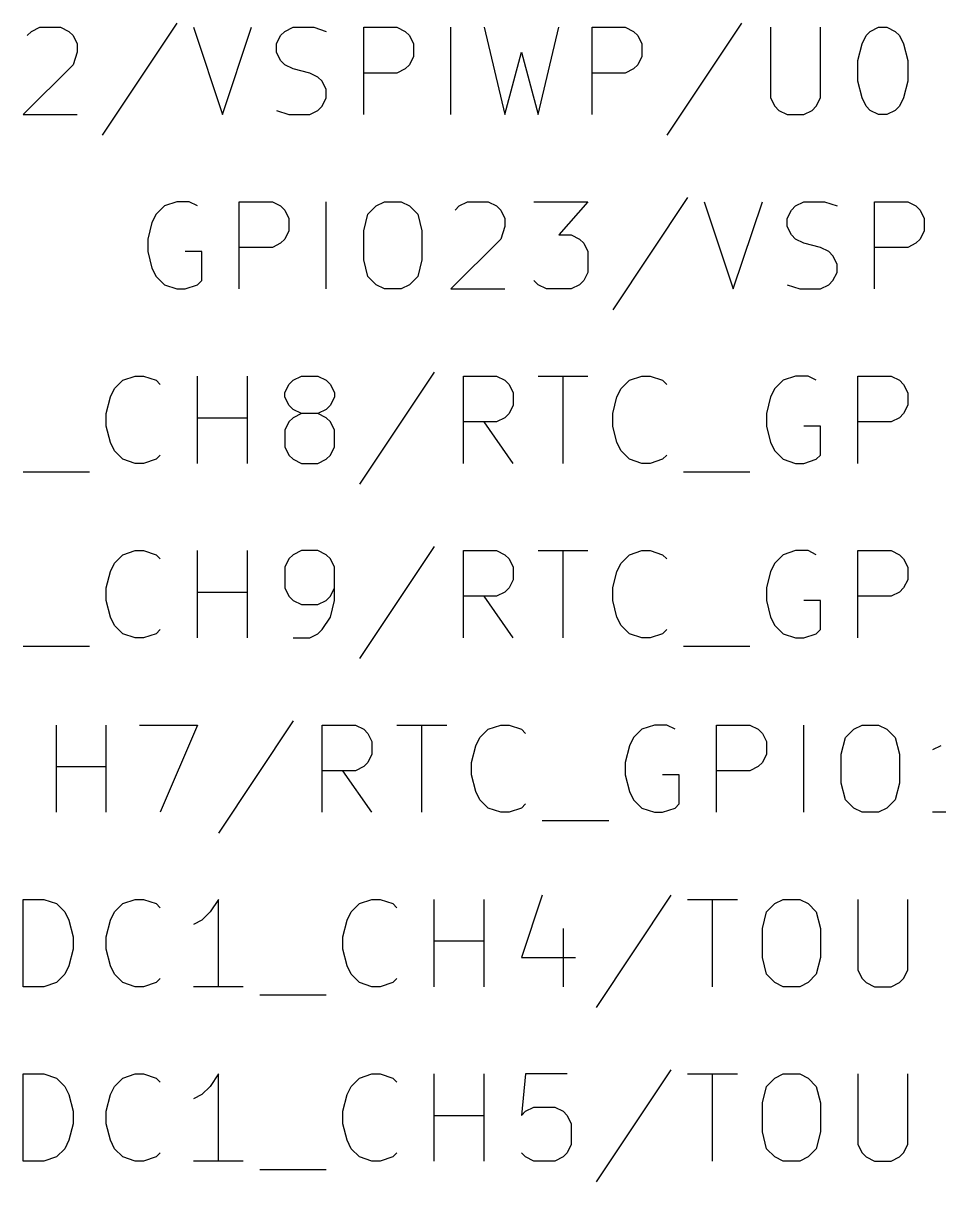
# Model space of a CAD drawing. Extents: x 0.4 to 16.1, y -11.3 to -0.4.
# Drawn here: x 6.589 to 7.114, y -10.034 to -9.37 of the extents above; entities that cross this region are included whole.
import ezdxf

# ---------------------------------------------------------------- set-up
doc = ezdxf.new("R2010")
doc.units = 0
doc.header["$MEASUREMENT"] = 0
doc.layers.add('CYAN2', color=4, linetype='CONTINUOUS')

msp = doc.modelspace()

# ---------------------------------------------------------------- linework, layer by layer
at = {"layer": 'CYAN2', "linetype": 'CONTINUOUS'}
for p, q in [((6.59333, -9.375), (6.59809, -9.37262)), ((6.59809, -9.37262), (6.61, -9.37262)), ((6.61, -9.37262), (6.61476, -9.375)), ((6.67666, -9.37024), (6.63381, -9.43452)), ((6.68619, -9.37262), (6.70285, -9.42262)), ((6.70285, -9.42262), (6.71952, -9.37262)), ((6.73857, -9.375), (6.74333, -9.37262)), ((6.74333, -9.37262), (6.75523, -9.37262)), ((6.75523, -9.37262), (6.76238, -9.375)), ((6.78381, -9.42262), (6.78381, -9.37262)), ((6.78381, -9.37262), (6.80285, -9.37262)), ((6.80285, -9.37262), (6.80761, -9.375)), ((6.83381, -9.42262), (6.83381, -9.37262)), ((6.85285, -9.37262), (6.86476, -9.42262)), ((6.88381, -9.42262), (6.89571, -9.37262)), ((6.91476, -9.42262), (6.91476, -9.37262)), ((6.91476, -9.37262), (6.93381, -9.37262)), ((6.93381, -9.37262), (6.93857, -9.375)), ((7.00047, -9.37024), (6.95761, -9.43452)), ((7.01714, -9.37262), (7.01714, -9.41309)), ((7.04571, -9.41309), (7.04571, -9.37262)), ((7.07428, -9.375), (7.07904, -9.37262)), ((7.07904, -9.37262), (7.08381, -9.37262)), ((7.08381, -9.37262), (7.08857, -9.375)), ((6.59095, -9.37738), (6.59333, -9.375)), ((6.61476, -9.375), (6.61714, -9.37738)), ((6.61714, -9.37738), (6.61952, -9.38214)), ((6.73381, -9.38214), (6.73619, -9.37738)), ((6.73619, -9.37738), (6.73857, -9.375)), ((6.80761, -9.375), (6.81, -9.37738)), ((6.81, -9.37738), (6.81238, -9.38214)), ((6.93857, -9.375), (6.94095, -9.37738)), ((6.94095, -9.37738), (6.94333, -9.38214)), ((7.06952, -9.38214), (7.0719, -9.37738)), ((7.0719, -9.37738), (7.07428, -9.375)), ((7.08857, -9.375), (7.09095, -9.37738)), ((7.09095, -9.37738), (7.09333, -9.38214)), ((6.61952, -9.38214), (6.61952, -9.3869)), ((6.73381, -9.3869), (6.73381, -9.38214)), ((6.81238, -9.38214), (6.81238, -9.38928)), ((6.94333, -9.38214), (6.94333, -9.38928)), ((7.06714, -9.39167), (7.06952, -9.38214)), ((7.09333, -9.38214), (7.09571, -9.39167)), ((6.61952, -9.3869), (6.61714, -9.39405)), ((6.73619, -9.39167), (6.73381, -9.3869)), ((6.73857, -9.39405), (6.73619, -9.39167)), ((6.81238, -9.38928), (6.81, -9.39405)), ((6.86476, -9.42262), (6.87428, -9.3869)), ((6.87428, -9.3869), (6.88381, -9.42262)), ((6.94333, -9.38928), (6.94095, -9.39405)), ((7.06714, -9.40357), (7.06714, -9.39167)), ((7.09571, -9.39167), (7.09571, -9.40357)), ((6.61714, -9.39405), (6.58857, -9.42262)), ((6.74333, -9.39643), (6.73857, -9.39405)), ((6.75285, -9.39881), (6.74333, -9.39643)), ((6.75761, -9.40119), (6.75285, -9.39881)), ((6.80285, -9.39881), (6.78381, -9.39881)), ((6.80761, -9.39643), (6.80285, -9.39881)), ((6.81, -9.39405), (6.80761, -9.39643)), ((6.93381, -9.39881), (6.91476, -9.39881)), ((6.93857, -9.39643), (6.93381, -9.39881)), ((6.94095, -9.39405), (6.93857, -9.39643)), ((6.76, -9.40357), (6.75761, -9.40119)), ((6.76238, -9.40833), (6.76, -9.40357)), ((7.06952, -9.41309), (7.06714, -9.40357)), ((7.09571, -9.40357), (7.09333, -9.41309)), ((6.76238, -9.41309), (6.76238, -9.40833)), ((6.75761, -9.42024), (6.76, -9.41785)), ((6.76, -9.41785), (6.76238, -9.41309)), ((7.01714, -9.41309), (7.01952, -9.41785)), ((7.01952, -9.41785), (7.0219, -9.42024)), ((7.04095, -9.42024), (7.04333, -9.41785)), ((7.04333, -9.41785), (7.04571, -9.41309)), ((7.0719, -9.41785), (7.06952, -9.41309)), ((7.07428, -9.42024), (7.0719, -9.41785)), ((7.09095, -9.41785), (7.08857, -9.42024)), ((7.09333, -9.41309), (7.09095, -9.41785)), ((6.58857, -9.42262), (6.61952, -9.42262)), ((6.73381, -9.42024), (6.74095, -9.42262)), ((6.74095, -9.42262), (6.75285, -9.42262)), ((6.75285, -9.42262), (6.75761, -9.42024)), ((7.0219, -9.42024), (7.02666, -9.42262)), ((7.02666, -9.42262), (7.03619, -9.42262)), ((7.03619, -9.42262), (7.04095, -9.42024)), ((7.07904, -9.42262), (7.07428, -9.42024)), ((7.08381, -9.42262), (7.07904, -9.42262)), ((7.08857, -9.42024), (7.08381, -9.42262)), ((6.96952, -9.47024), (6.92666, -9.53452)), ((6.66952, -9.475), (6.66476, -9.47976)), ((6.67666, -9.47262), (6.66952, -9.475)), ((6.68381, -9.47262), (6.67666, -9.47262)), ((6.68857, -9.475), (6.68381, -9.47262)), ((6.71238, -9.52262), (6.71238, -9.47262)), ((6.71238, -9.47262), (6.73143, -9.47262)), ((6.73143, -9.47262), (6.73619, -9.475)), ((6.73619, -9.475), (6.73857, -9.47738)), ((6.73857, -9.47738), (6.74095, -9.48214)), ((6.76238, -9.52262), (6.76238, -9.47262)), ((6.78619, -9.47976), (6.79095, -9.475)), ((6.79095, -9.475), (6.79571, -9.47262)), ((6.79571, -9.47262), (6.80523, -9.47262)), ((6.80523, -9.47262), (6.81, -9.475)), ((6.81, -9.475), (6.81476, -9.47976)), ((6.83619, -9.47738), (6.83857, -9.475)), ((6.83857, -9.475), (6.84333, -9.47262)), ((6.84333, -9.47262), (6.85523, -9.47262)), ((6.85523, -9.47262), (6.86, -9.475)), ((6.86, -9.475), (6.86238, -9.47738)), ((6.86238, -9.47738), (6.86476, -9.48214)), ((6.88143, -9.47262), (6.91238, -9.47262)), ((6.91238, -9.47262), (6.89571, -9.49167)), ((6.97904, -9.47262), (6.99571, -9.52262)), ((6.99571, -9.52262), (7.01238, -9.47262)), ((7.02666, -9.48214), (7.02904, -9.47738)), ((7.02904, -9.47738), (7.03143, -9.475)), ((7.03143, -9.475), (7.03619, -9.47262)), ((7.03619, -9.47262), (7.04809, -9.47262)), ((7.04809, -9.47262), (7.05523, -9.475)), ((7.07666, -9.52262), (7.07666, -9.47262)), ((7.07666, -9.47262), (7.09571, -9.47262)), ((7.09571, -9.47262), (7.10047, -9.475)), ((7.10047, -9.475), (7.10285, -9.47738)), ((7.10285, -9.47738), (7.10523, -9.48214)), ((6.66238, -9.48452), (6.66, -9.49405)), ((6.66476, -9.47976), (6.66238, -9.48452)), ((6.74095, -9.48214), (6.74095, -9.48928)), ((6.78381, -9.48928), (6.78619, -9.47976)), ((6.81476, -9.47976), (6.81714, -9.48928)), ((6.86476, -9.48214), (6.86476, -9.4869)), ((7.02666, -9.4869), (7.02666, -9.48214)), ((7.10523, -9.48214), (7.10523, -9.48928)), ((6.74095, -9.48928), (6.73857, -9.49405)), ((6.78381, -9.50595), (6.78381, -9.48928)), ((6.81714, -9.48928), (6.81714, -9.50595)), ((6.86476, -9.4869), (6.86238, -9.49405)), ((6.89571, -9.49167), (6.90285, -9.49167)), ((6.90285, -9.49167), (6.90761, -9.49405)), ((7.02904, -9.49167), (7.02666, -9.4869)), ((7.03143, -9.49405), (7.02904, -9.49167)), ((7.10523, -9.48928), (7.10285, -9.49405)), ((6.66, -9.49405), (6.66, -9.50119)), ((6.73143, -9.49881), (6.71238, -9.49881)), ((6.73619, -9.49643), (6.73143, -9.49881)), ((6.73857, -9.49405), (6.73619, -9.49643)), ((6.86238, -9.49405), (6.83381, -9.52262)), ((6.90761, -9.49405), (6.91, -9.49643)), ((6.91, -9.49643), (6.91238, -9.50119)), ((7.03619, -9.49643), (7.03143, -9.49405)), ((7.04571, -9.49881), (7.03619, -9.49643)), ((7.05047, -9.50119), (7.04571, -9.49881)), ((7.09571, -9.49881), (7.07666, -9.49881)), ((7.10047, -9.49643), (7.09571, -9.49881)), ((7.10285, -9.49405), (7.10047, -9.49643)), ((6.66, -9.50119), (6.66238, -9.51071)), ((6.69095, -9.50119), (6.68143, -9.50119)), ((6.69095, -9.51785), (6.69095, -9.50119)), ((6.91238, -9.50119), (6.91238, -9.51309)), ((7.05285, -9.50357), (7.05047, -9.50119)), ((7.05523, -9.50833), (7.05285, -9.50357)), ((6.66238, -9.51071), (6.66476, -9.51547)), ((6.78619, -9.51547), (6.78381, -9.50595)), ((6.81714, -9.50595), (6.81476, -9.51547)), ((7.05523, -9.51309), (7.05523, -9.50833)), ((6.66476, -9.51547), (6.66952, -9.52024)), ((6.68857, -9.52024), (6.69095, -9.51785)), ((6.79095, -9.52024), (6.78619, -9.51547)), ((6.81476, -9.51547), (6.81, -9.52024)), ((6.88381, -9.52024), (6.88143, -9.51785)), ((6.91, -9.51785), (6.90761, -9.52024)), ((6.91238, -9.51309), (6.91, -9.51785)), ((7.05047, -9.52024), (7.05285, -9.51785)), ((7.05285, -9.51785), (7.05523, -9.51309)), ((6.66952, -9.52024), (6.67666, -9.52262)), ((6.67666, -9.52262), (6.68143, -9.52262)), ((6.68143, -9.52262), (6.68857, -9.52024)), ((6.79571, -9.52262), (6.79095, -9.52024)), ((6.80523, -9.52262), (6.79571, -9.52262)), ((6.81, -9.52024), (6.80523, -9.52262)), ((6.83381, -9.52262), (6.86476, -9.52262)), ((6.88857, -9.52262), (6.88381, -9.52024)), ((6.90285, -9.52262), (6.88857, -9.52262)), ((6.90761, -9.52024), (6.90285, -9.52262)), ((7.02666, -9.52024), (7.03381, -9.52262)), ((7.03381, -9.52262), (7.04571, -9.52262)), ((7.04571, -9.52262), (7.05047, -9.52024)), ((6.82428, -9.57024), (6.78143, -9.63452)), ((6.64095, -9.57976), (6.64571, -9.575)), ((6.64571, -9.575), (6.65285, -9.57262)), ((6.65285, -9.57262), (6.65761, -9.57262)), ((6.65761, -9.57262), (6.66476, -9.575)), ((6.66476, -9.575), (6.66714, -9.57738)), ((6.68857, -9.62262), (6.68857, -9.57262)), ((6.71714, -9.62262), (6.71714, -9.57262)), ((6.73857, -9.58214), (6.74095, -9.57738)), ((6.74095, -9.57738), (6.74333, -9.575)), ((6.74333, -9.575), (6.74809, -9.57262)), ((6.74809, -9.57262), (6.75761, -9.57262)), ((6.75761, -9.57262), (6.76238, -9.575)), ((6.76238, -9.575), (6.76476, -9.57738)), ((6.76476, -9.57738), (6.76714, -9.58214)), ((6.84095, -9.62262), (6.84095, -9.57262)), ((6.84095, -9.57262), (6.86, -9.57262)), ((6.86, -9.57262), (6.86476, -9.575)), ((6.86476, -9.575), (6.86714, -9.57738)), ((6.86714, -9.57738), (6.86952, -9.58214)), ((6.88381, -9.57262), (6.91238, -9.57262)), ((6.89809, -9.62262), (6.89809, -9.57262)), ((6.93143, -9.57976), (6.93619, -9.575)), ((6.93619, -9.575), (6.94333, -9.57262)), ((6.94333, -9.57262), (6.94809, -9.57262)), ((6.94809, -9.57262), (6.95523, -9.575)), ((6.95523, -9.575), (6.95761, -9.57738)), ((7.02428, -9.575), (7.01952, -9.57976)), ((7.03143, -9.57262), (7.02428, -9.575)), ((7.03857, -9.57262), (7.03143, -9.57262)), ((7.04333, -9.575), (7.03857, -9.57262)), ((7.06714, -9.62262), (7.06714, -9.57262)), ((7.06714, -9.57262), (7.08619, -9.57262)), ((7.08619, -9.57262), (7.09095, -9.575)), ((7.09095, -9.575), (7.09333, -9.57738)), ((7.09333, -9.57738), (7.09571, -9.58214)), ((6.63619, -9.59405), (6.63857, -9.58452)), ((6.63857, -9.58452), (6.64095, -9.57976)), ((6.73857, -9.58452), (6.73857, -9.58214)), ((6.74095, -9.58928), (6.73857, -9.58452)), ((6.76714, -9.58452), (6.76476, -9.58928)), ((6.76714, -9.58214), (6.76714, -9.58452)), ((6.86952, -9.58214), (6.86952, -9.58928)), ((6.92666, -9.59405), (6.92904, -9.58452)), ((6.92904, -9.58452), (6.93143, -9.57976)), ((7.01714, -9.58452), (7.01476, -9.59405)), ((7.01952, -9.57976), (7.01714, -9.58452)), ((7.09571, -9.58214), (7.09571, -9.58928)), ((6.74333, -9.59167), (6.74095, -9.58928)), ((6.74809, -9.59405), (6.74333, -9.59167)), ((6.76238, -9.59167), (6.75761, -9.59405)), ((6.76476, -9.58928), (6.76238, -9.59167)), ((6.86952, -9.58928), (6.86714, -9.59405)), ((7.09571, -9.58928), (7.09333, -9.59405)), ((6.63619, -9.60119), (6.63619, -9.59405)), ((6.68857, -9.59643), (6.71714, -9.59643)), ((6.74333, -9.59643), (6.74095, -9.59881)), ((6.74809, -9.59405), (6.74333, -9.59643)), ((6.75761, -9.59405), (6.74809, -9.59405)), ((6.76238, -9.59643), (6.75761, -9.59405)), ((6.76476, -9.59881), (6.76238, -9.59643)), ((6.86476, -9.59643), (6.86, -9.59881)), ((6.86714, -9.59405), (6.86476, -9.59643)), ((6.92666, -9.60119), (6.92666, -9.59405)), ((7.01476, -9.59405), (7.01476, -9.60119)), ((7.09095, -9.59643), (7.08619, -9.59881)), ((7.09333, -9.59405), (7.09095, -9.59643)), ((6.63857, -9.61071), (6.63619, -9.60119)), ((6.74095, -9.59881), (6.73857, -9.60357)), ((6.73857, -9.60357), (6.73857, -9.61309)), ((6.76714, -9.60357), (6.76476, -9.59881)), ((6.76714, -9.61309), (6.76714, -9.60357)), ((6.86, -9.59881), (6.84095, -9.59881)), ((6.86952, -9.62262), (6.85285, -9.59881)), ((6.92904, -9.61071), (6.92666, -9.60119)), ((7.01476, -9.60119), (7.01714, -9.61071)), ((7.04571, -9.60119), (7.03619, -9.60119)), ((7.04571, -9.61785), (7.04571, -9.60119)), ((7.08619, -9.59881), (7.06714, -9.59881)), ((6.64095, -9.61547), (6.63857, -9.61071)), ((6.93143, -9.61547), (6.92904, -9.61071)), ((7.01714, -9.61071), (7.01952, -9.61547)), ((6.64571, -9.62024), (6.64095, -9.61547)), ((6.66714, -9.61785), (6.66476, -9.62024)), ((6.73857, -9.61309), (6.74095, -9.61785)), ((6.74095, -9.61785), (6.74333, -9.62024)), ((6.76238, -9.62024), (6.76476, -9.61785)), ((6.76476, -9.61785), (6.76714, -9.61309)), ((6.93619, -9.62024), (6.93143, -9.61547)), ((6.95761, -9.61785), (6.95523, -9.62024)), ((7.01952, -9.61547), (7.02428, -9.62024)), ((7.04333, -9.62024), (7.04571, -9.61785)), ((6.65285, -9.62262), (6.64571, -9.62024)), ((6.65761, -9.62262), (6.65285, -9.62262)), ((6.66476, -9.62024), (6.65761, -9.62262)), ((6.74333, -9.62024), (6.74809, -9.62262)), ((6.74809, -9.62262), (6.75761, -9.62262)), ((6.75761, -9.62262), (6.76238, -9.62024)), ((6.94333, -9.62262), (6.93619, -9.62024)), ((6.94809, -9.62262), (6.94333, -9.62262)), ((6.95523, -9.62024), (6.94809, -9.62262)), ((7.02428, -9.62024), (7.03143, -9.62262)), ((7.03143, -9.62262), (7.03619, -9.62262)), ((7.03619, -9.62262), (7.04333, -9.62024)), ((6.58857, -9.62738), (6.62666, -9.62738)), ((6.96714, -9.62738), (7.00523, -9.62738)), ((6.82428, -9.67024), (6.78143, -9.73452)), ((6.64095, -9.67976), (6.64571, -9.675)), ((6.64571, -9.675), (6.65285, -9.67262)), ((6.65285, -9.67262), (6.65761, -9.67262)), ((6.65761, -9.67262), (6.66476, -9.675)), ((6.66476, -9.675), (6.66714, -9.67738)), ((6.68857, -9.72262), (6.68857, -9.67262)), ((6.71714, -9.72262), (6.71714, -9.67262)), ((6.74095, -9.67738), (6.73857, -9.68214)), ((6.74333, -9.675), (6.74095, -9.67738)), ((6.74809, -9.67262), (6.74333, -9.675)), ((6.75761, -9.67262), (6.74809, -9.67262)), ((6.76238, -9.675), (6.75761, -9.67262)), ((6.76476, -9.67738), (6.76238, -9.675)), ((6.76714, -9.68214), (6.76476, -9.67738)), ((6.84095, -9.72262), (6.84095, -9.67262)), ((6.84095, -9.67262), (6.86, -9.67262)), ((6.86, -9.67262), (6.86476, -9.675)), ((6.86476, -9.675), (6.86714, -9.67738)), ((6.86714, -9.67738), (6.86952, -9.68214)), ((6.88381, -9.67262), (6.91238, -9.67262)), ((6.89809, -9.72262), (6.89809, -9.67262)), ((6.93143, -9.67976), (6.93619, -9.675)), ((6.93619, -9.675), (6.94333, -9.67262)), ((6.94333, -9.67262), (6.94809, -9.67262)), ((6.94809, -9.67262), (6.95523, -9.675)), ((6.95523, -9.675), (6.95761, -9.67738)), ((7.02428, -9.675), (7.01952, -9.67976)), ((7.03143, -9.67262), (7.02428, -9.675)), ((7.03857, -9.67262), (7.03143, -9.67262)), ((7.04333, -9.675), (7.03857, -9.67262)), ((7.06714, -9.72262), (7.06714, -9.67262)), ((7.06714, -9.67262), (7.08619, -9.67262)), ((7.08619, -9.67262), (7.09095, -9.675)), ((7.09095, -9.675), (7.09333, -9.67738)), ((7.09333, -9.67738), (7.09571, -9.68214)), ((6.63619, -9.69405), (6.63857, -9.68452)), ((6.63857, -9.68452), (6.64095, -9.67976)), ((6.73857, -9.68214), (6.73857, -9.69405)), ((6.76714, -9.70119), (6.76714, -9.68214)), ((6.86952, -9.68214), (6.86952, -9.68928)), ((6.92666, -9.69405), (6.92904, -9.68452)), ((6.92904, -9.68452), (6.93143, -9.67976)), ((7.01714, -9.68452), (7.01476, -9.69405)), ((7.01952, -9.67976), (7.01714, -9.68452)), ((7.09571, -9.68214), (7.09571, -9.68928)), ((6.86952, -9.68928), (6.86714, -9.69405)), ((7.09571, -9.68928), (7.09333, -9.69405)), ((6.63619, -9.70119), (6.63619, -9.69405)), ((6.68857, -9.69643), (6.71714, -9.69643)), ((6.73857, -9.69405), (6.74095, -9.69881)), ((6.76476, -9.69881), (6.76714, -9.69405)), ((6.86476, -9.69643), (6.86, -9.69881)), ((6.86714, -9.69405), (6.86476, -9.69643)), ((6.92666, -9.70119), (6.92666, -9.69405)), ((7.01476, -9.69405), (7.01476, -9.70119)), ((7.09095, -9.69643), (7.08619, -9.69881)), ((7.09333, -9.69405), (7.09095, -9.69643)), ((6.63857, -9.71071), (6.63619, -9.70119)), ((6.74095, -9.69881), (6.74333, -9.70119)), ((6.74333, -9.70119), (6.74809, -9.70357)), ((6.74809, -9.70357), (6.75761, -9.70357)), ((6.75761, -9.70357), (6.76238, -9.70119)), ((6.76238, -9.70119), (6.76476, -9.69881)), ((6.76476, -9.71071), (6.76714, -9.70119)), ((6.86, -9.69881), (6.84095, -9.69881)), ((6.86952, -9.72262), (6.85285, -9.69881)), ((6.92904, -9.71071), (6.92666, -9.70119)), ((7.01476, -9.70119), (7.01714, -9.71071)), ((7.04571, -9.70119), (7.03619, -9.70119)), ((7.04571, -9.71785), (7.04571, -9.70119)), ((7.08619, -9.69881), (7.06714, -9.69881)), ((6.64095, -9.71547), (6.63857, -9.71071)), ((6.76, -9.71785), (6.76476, -9.71071)), ((6.93143, -9.71547), (6.92904, -9.71071)), ((7.01714, -9.71071), (7.01952, -9.71547)), ((6.64571, -9.72024), (6.64095, -9.71547)), ((6.66714, -9.71785), (6.66476, -9.72024)), ((6.75761, -9.72024), (6.76, -9.71785)), ((6.93619, -9.72024), (6.93143, -9.71547)), ((6.95761, -9.71785), (6.95523, -9.72024)), ((7.01952, -9.71547), (7.02428, -9.72024)), ((7.04333, -9.72024), (7.04571, -9.71785)), ((6.65285, -9.72262), (6.64571, -9.72024)), ((6.65761, -9.72262), (6.65285, -9.72262)), ((6.66476, -9.72024), (6.65761, -9.72262)), ((6.74333, -9.72262), (6.75285, -9.72262)), ((6.75285, -9.72262), (6.75761, -9.72024)), ((6.94333, -9.72262), (6.93619, -9.72024)), ((6.94809, -9.72262), (6.94333, -9.72262)), ((6.95523, -9.72024), (6.94809, -9.72262)), ((7.02428, -9.72024), (7.03143, -9.72262)), ((7.03143, -9.72262), (7.03619, -9.72262)), ((7.03619, -9.72262), (7.04333, -9.72024)), ((6.58857, -9.72738), (6.62666, -9.72738)), ((6.96714, -9.72738), (7.00523, -9.72738)), ((6.74333, -9.77024), (6.70047, -9.83452)), ((6.60761, -9.82262), (6.60761, -9.77262)), ((6.63619, -9.82262), (6.63619, -9.77262)), ((6.65523, -9.77262), (6.68857, -9.77262)), ((6.68857, -9.77262), (6.66714, -9.82262)), ((6.76, -9.82262), (6.76, -9.77262)), ((6.76, -9.77262), (6.77904, -9.77262)), ((6.77904, -9.77262), (6.78381, -9.775)), ((6.78381, -9.775), (6.78619, -9.77738)), ((6.78619, -9.77738), (6.78857, -9.78214)), ((6.80285, -9.77262), (6.83143, -9.77262)), ((6.81714, -9.82262), (6.81714, -9.77262)), ((6.85047, -9.77976), (6.85523, -9.775)), ((6.85523, -9.775), (6.86238, -9.77262)), ((6.86238, -9.77262), (6.86714, -9.77262)), ((6.86714, -9.77262), (6.87428, -9.775)), ((6.87428, -9.775), (6.87666, -9.77738)), ((6.94333, -9.775), (6.93857, -9.77976)), ((6.95047, -9.77262), (6.94333, -9.775)), ((6.95761, -9.77262), (6.95047, -9.77262)), ((6.96238, -9.775), (6.95761, -9.77262)), ((6.98619, -9.82262), (6.98619, -9.77262)), ((6.98619, -9.77262), (7.00523, -9.77262)), ((7.00523, -9.77262), (7.01, -9.775)), ((7.01, -9.775), (7.01238, -9.77738)), ((7.01238, -9.77738), (7.01476, -9.78214)), ((7.03619, -9.82262), (7.03619, -9.77262)), ((7.06, -9.77976), (7.06476, -9.775)), ((7.06476, -9.775), (7.06952, -9.77262)), ((7.06952, -9.77262), (7.07904, -9.77262)), ((7.07904, -9.77262), (7.08381, -9.775)), ((7.08381, -9.775), (7.08857, -9.77976)), ((6.78857, -9.78214), (6.78857, -9.78928)), ((6.84571, -9.79405), (6.84809, -9.78452)), ((6.84809, -9.78452), (6.85047, -9.77976)), ((6.93619, -9.78452), (6.93381, -9.79405)), ((6.93857, -9.77976), (6.93619, -9.78452)), ((7.01476, -9.78214), (7.01476, -9.78928)), ((7.05761, -9.78928), (7.06, -9.77976)), ((7.08857, -9.77976), (7.09095, -9.78928)), ((7.11476, -9.78452), (7.11, -9.7869)), ((6.78857, -9.78928), (6.78619, -9.79405)), ((7.01476, -9.78928), (7.01238, -9.79405)), ((7.05761, -9.80595), (7.05761, -9.78928)), ((7.09095, -9.78928), (7.09095, -9.80595)), ((6.60761, -9.79643), (6.63619, -9.79643)), ((6.78381, -9.79643), (6.77904, -9.79881)), ((6.78619, -9.79405), (6.78381, -9.79643)), ((6.84571, -9.80119), (6.84571, -9.79405)), ((6.93381, -9.79405), (6.93381, -9.80119)), ((7.01, -9.79643), (7.00523, -9.79881)), ((7.01238, -9.79405), (7.01, -9.79643)), ((6.77904, -9.79881), (6.76, -9.79881)), ((6.78857, -9.82262), (6.7719, -9.79881)), ((6.84809, -9.81071), (6.84571, -9.80119)), ((6.93381, -9.80119), (6.93619, -9.81071)), ((6.96476, -9.80119), (6.95523, -9.80119)), ((6.96476, -9.81785), (6.96476, -9.80119)), ((7.00523, -9.79881), (6.98619, -9.79881)), ((6.85047, -9.81547), (6.84809, -9.81071)), ((6.93619, -9.81071), (6.93857, -9.81547)), ((7.06, -9.81547), (7.05761, -9.80595)), ((7.09095, -9.80595), (7.08857, -9.81547)), ((6.85523, -9.82024), (6.85047, -9.81547)), ((6.93857, -9.81547), (6.94333, -9.82024)), ((7.06476, -9.82024), (7.06, -9.81547)), ((7.08857, -9.81547), (7.08381, -9.82024)), ((6.86238, -9.82262), (6.85523, -9.82024)), ((6.86714, -9.82262), (6.86238, -9.82262)), ((6.87428, -9.82024), (6.86714, -9.82262)), ((6.87666, -9.81785), (6.87428, -9.82024)), ((6.94333, -9.82024), (6.95047, -9.82262)), ((6.95047, -9.82262), (6.95523, -9.82262)), ((6.95523, -9.82262), (6.96238, -9.82024)), ((6.96238, -9.82024), (6.96476, -9.81785)), ((7.06952, -9.82262), (7.06476, -9.82024)), ((7.07904, -9.82262), (7.06952, -9.82262)), ((7.08381, -9.82024), (7.07904, -9.82262)), ((7.13857, -9.82262), (7.11, -9.82262)), ((6.88619, -9.82738), (6.92428, -9.82738)), ((6.88619, -9.87024), (6.87428, -9.90595)), ((6.96, -9.87024), (6.91714, -9.93452)), ((6.58857, -9.92262), (6.58857, -9.87262)), ((6.58857, -9.87262), (6.60047, -9.87262)), ((6.60047, -9.87262), (6.60761, -9.875)), ((6.60761, -9.875), (6.61238, -9.87976)), ((6.64095, -9.87976), (6.64571, -9.875)), ((6.64571, -9.875), (6.65285, -9.87262)), ((6.65285, -9.87262), (6.65761, -9.87262)), ((6.65761, -9.87262), (6.66476, -9.875)), ((6.66476, -9.875), (6.66714, -9.87738)), ((6.70047, -9.87262), (6.69571, -9.87976)), ((6.70047, -9.92262), (6.70047, -9.87262)), ((6.77666, -9.87976), (6.78143, -9.875)), ((6.78143, -9.875), (6.78857, -9.87262)), ((6.78857, -9.87262), (6.79333, -9.87262)), ((6.79333, -9.87262), (6.80047, -9.875)), ((6.80047, -9.875), (6.80285, -9.87738)), ((6.82428, -9.92262), (6.82428, -9.87262)), ((6.85285, -9.92262), (6.85285, -9.87262)), ((6.96952, -9.87262), (6.99809, -9.87262)), ((6.98381, -9.92262), (6.98381, -9.87262)), ((7.01476, -9.87976), (7.01952, -9.875)), ((7.01952, -9.875), (7.02428, -9.87262)), ((7.02428, -9.87262), (7.03381, -9.87262)), ((7.03381, -9.87262), (7.03857, -9.875)), ((7.03857, -9.875), (7.04333, -9.87976)), ((7.06714, -9.87262), (7.06714, -9.91309)), ((7.09571, -9.91309), (7.09571, -9.87262)), ((6.61238, -9.87976), (6.61476, -9.88452)), ((6.63857, -9.88452), (6.64095, -9.87976)), ((6.69571, -9.87976), (6.69095, -9.88452)), ((6.77428, -9.88452), (6.77666, -9.87976)), ((7.01238, -9.88928), (7.01476, -9.87976)), ((7.04333, -9.87976), (7.04571, -9.88928)), ((6.61476, -9.88452), (6.61714, -9.89405)), ((6.63619, -9.89405), (6.63857, -9.88452)), ((6.69095, -9.88452), (6.68619, -9.8869)), ((6.7719, -9.89405), (6.77428, -9.88452)), ((6.89809, -9.88928), (6.89809, -9.92262)), ((7.01238, -9.90595), (7.01238, -9.88928)), ((7.04571, -9.88928), (7.04571, -9.90595)), ((6.61714, -9.89405), (6.61714, -9.90119)), ((6.63619, -9.90119), (6.63619, -9.89405)), ((6.7719, -9.90119), (6.7719, -9.89405)), ((6.82428, -9.89643), (6.85285, -9.89643)), ((6.61714, -9.90119), (6.61476, -9.91071)), ((6.63857, -9.91071), (6.63619, -9.90119)), ((6.77428, -9.91071), (6.7719, -9.90119)), ((6.61476, -9.91071), (6.61238, -9.91547)), ((6.64095, -9.91547), (6.63857, -9.91071)), ((6.77666, -9.91547), (6.77428, -9.91071)), ((6.87428, -9.90595), (6.90523, -9.90595)), ((7.01476, -9.91547), (7.01238, -9.90595)), ((7.04571, -9.90595), (7.04333, -9.91547)), ((6.61238, -9.91547), (6.60761, -9.92024)), ((6.64571, -9.92024), (6.64095, -9.91547)), ((6.78143, -9.92024), (6.77666, -9.91547)), ((7.01952, -9.92024), (7.01476, -9.91547)), ((7.04333, -9.91547), (7.03857, -9.92024)), ((7.06714, -9.91309), (7.06952, -9.91785)), ((7.09333, -9.91785), (7.09571, -9.91309)), ((6.60047, -9.92262), (6.58857, -9.92262)), ((6.60761, -9.92024), (6.60047, -9.92262)), ((6.65285, -9.92262), (6.64571, -9.92024)), ((6.65761, -9.92262), (6.65285, -9.92262)), ((6.66476, -9.92024), (6.65761, -9.92262)), ((6.66714, -9.91785), (6.66476, -9.92024)), ((6.71476, -9.92262), (6.68619, -9.92262)), ((6.78857, -9.92262), (6.78143, -9.92024)), ((6.79333, -9.92262), (6.78857, -9.92262)), ((6.80047, -9.92024), (6.79333, -9.92262)), ((6.80285, -9.91785), (6.80047, -9.92024)), ((7.02428, -9.92262), (7.01952, -9.92024)), ((7.03381, -9.92262), (7.02428, -9.92262)), ((7.03857, -9.92024), (7.03381, -9.92262)), ((7.06952, -9.91785), (7.0719, -9.92024)), ((7.0719, -9.92024), (7.07666, -9.92262)), ((7.07666, -9.92262), (7.08619, -9.92262)), ((7.08619, -9.92262), (7.09095, -9.92024)), ((7.09095, -9.92024), (7.09333, -9.91785)), ((6.72428, -9.92738), (6.76238, -9.92738)), ((6.96, -9.97024), (6.91714, -10.0345)), ((6.58857, -10.0226), (6.58857, -9.97262)), ((6.58857, -9.97262), (6.60047, -9.97262)), ((6.60047, -9.97262), (6.60761, -9.975)), ((6.60761, -9.975), (6.61238, -9.97976)), ((6.64095, -9.97976), (6.64571, -9.975)), ((6.64571, -9.975), (6.65285, -9.97262)), ((6.65285, -9.97262), (6.65761, -9.97262)), ((6.65761, -9.97262), (6.66476, -9.975)), ((6.66476, -9.975), (6.66714, -9.97738)), ((6.70047, -9.97262), (6.69571, -9.97976)), ((6.70047, -10.0226), (6.70047, -9.97262)), ((6.77666, -9.97976), (6.78143, -9.975)), ((6.78143, -9.975), (6.78857, -9.97262)), ((6.78857, -9.97262), (6.79333, -9.97262)), ((6.79333, -9.97262), (6.80047, -9.975)), ((6.80047, -9.975), (6.80285, -9.97738)), ((6.82428, -10.0226), (6.82428, -9.97262)), ((6.85285, -10.0226), (6.85285, -9.97262)), ((6.87666, -9.97262), (6.87428, -9.99643)), ((6.90047, -9.97262), (6.87666, -9.97262)), ((6.96952, -9.97262), (6.99809, -9.97262)), ((6.98381, -10.0226), (6.98381, -9.97262)), ((7.01476, -9.97976), (7.01952, -9.975)), ((7.01952, -9.975), (7.02428, -9.97262)), ((7.02428, -9.97262), (7.03381, -9.97262)), ((7.03381, -9.97262), (7.03857, -9.975)), ((7.03857, -9.975), (7.04333, -9.97976)), ((7.06714, -9.97262), (7.06714, -10.0131)), ((7.09571, -10.0131), (7.09571, -9.97262)), ((6.61238, -9.97976), (6.61476, -9.98452)), ((6.63857, -9.98452), (6.64095, -9.97976)), ((6.69571, -9.97976), (6.69095, -9.98452)), ((6.77428, -9.98452), (6.77666, -9.97976)), ((7.01238, -9.98928), (7.01476, -9.97976)), ((7.04333, -9.97976), (7.04571, -9.98928)), ((6.61476, -9.98452), (6.61714, -9.99405)), ((6.63619, -9.99405), (6.63857, -9.98452)), ((6.69095, -9.98452), (6.68619, -9.9869)), ((6.7719, -9.99405), (6.77428, -9.98452)), ((7.01238, -10.0059), (7.01238, -9.98928)), ((7.04571, -9.98928), (7.04571, -10.0059)), ((6.61714, -9.99405), (6.61714, -10.0012)), ((6.63619, -10.0012), (6.63619, -9.99405)), ((6.7719, -10.0012), (6.7719, -9.99405)), ((6.82428, -9.99643), (6.85285, -9.99643)), ((6.87428, -9.99643), (6.87666, -9.99405)), ((6.87666, -9.99405), (6.88143, -9.99167)), ((6.88143, -9.99167), (6.89333, -9.99167)), ((6.89333, -9.99167), (6.89809, -9.99405)), ((6.89809, -9.99405), (6.90047, -9.99643)), ((6.90047, -9.99643), (6.90285, -10.0012)), ((6.61714, -10.0012), (6.61476, -10.0107)), ((6.63857, -10.0107), (6.63619, -10.0012)), ((6.77428, -10.0107), (6.7719, -10.0012)), ((6.90285, -10.0012), (6.90285, -10.0131)), ((7.01476, -10.0155), (7.01238, -10.0059)), ((7.04571, -10.0059), (7.04333, -10.0155)), ((6.61238, -10.0155), (6.60761, -10.0202)), ((6.61476, -10.0107), (6.61238, -10.0155)), ((6.64095, -10.0155), (6.63857, -10.0107)), ((6.64571, -10.0202), (6.64095, -10.0155)), ((6.77666, -10.0155), (6.77428, -10.0107)), ((6.78143, -10.0202), (6.77666, -10.0155)), ((6.90285, -10.0131), (6.90047, -10.0179)), ((7.01952, -10.0202), (7.01476, -10.0155)), ((7.04333, -10.0155), (7.03857, -10.0202)), ((7.06714, -10.0131), (7.06952, -10.0179)), ((7.09333, -10.0179), (7.09571, -10.0131)), ((6.60047, -10.0226), (6.58857, -10.0226)), ((6.60761, -10.0202), (6.60047, -10.0226)), ((6.65285, -10.0226), (6.64571, -10.0202)), ((6.65761, -10.0226), (6.65285, -10.0226)), ((6.66476, -10.0202), (6.65761, -10.0226)), ((6.66714, -10.0179), (6.66476, -10.0202)), ((6.71476, -10.0226), (6.68619, -10.0226)), ((6.78857, -10.0226), (6.78143, -10.0202)), ((6.79333, -10.0226), (6.78857, -10.0226)), ((6.80047, -10.0202), (6.79333, -10.0226)), ((6.80285, -10.0179), (6.80047, -10.0202)), ((6.87666, -10.0202), (6.87428, -10.0179)), ((6.88143, -10.0226), (6.87666, -10.0202)), ((6.89333, -10.0226), (6.88143, -10.0226)), ((6.89809, -10.0202), (6.89333, -10.0226)), ((6.90047, -10.0179), (6.89809, -10.0202)), ((7.02428, -10.0226), (7.01952, -10.0202)), ((7.03381, -10.0226), (7.02428, -10.0226)), ((7.03857, -10.0202), (7.03381, -10.0226)), ((7.06952, -10.0179), (7.0719, -10.0202)), ((7.0719, -10.0202), (7.07666, -10.0226)), ((7.07666, -10.0226), (7.08619, -10.0226)), ((7.08619, -10.0226), (7.09095, -10.0202)), ((7.09095, -10.0202), (7.09333, -10.0179)), ((6.72428, -10.0274), (6.76238, -10.0274))]:
    msp.add_line(p, q, dxfattribs=at)

doc.saveas('drawing.dxf')
